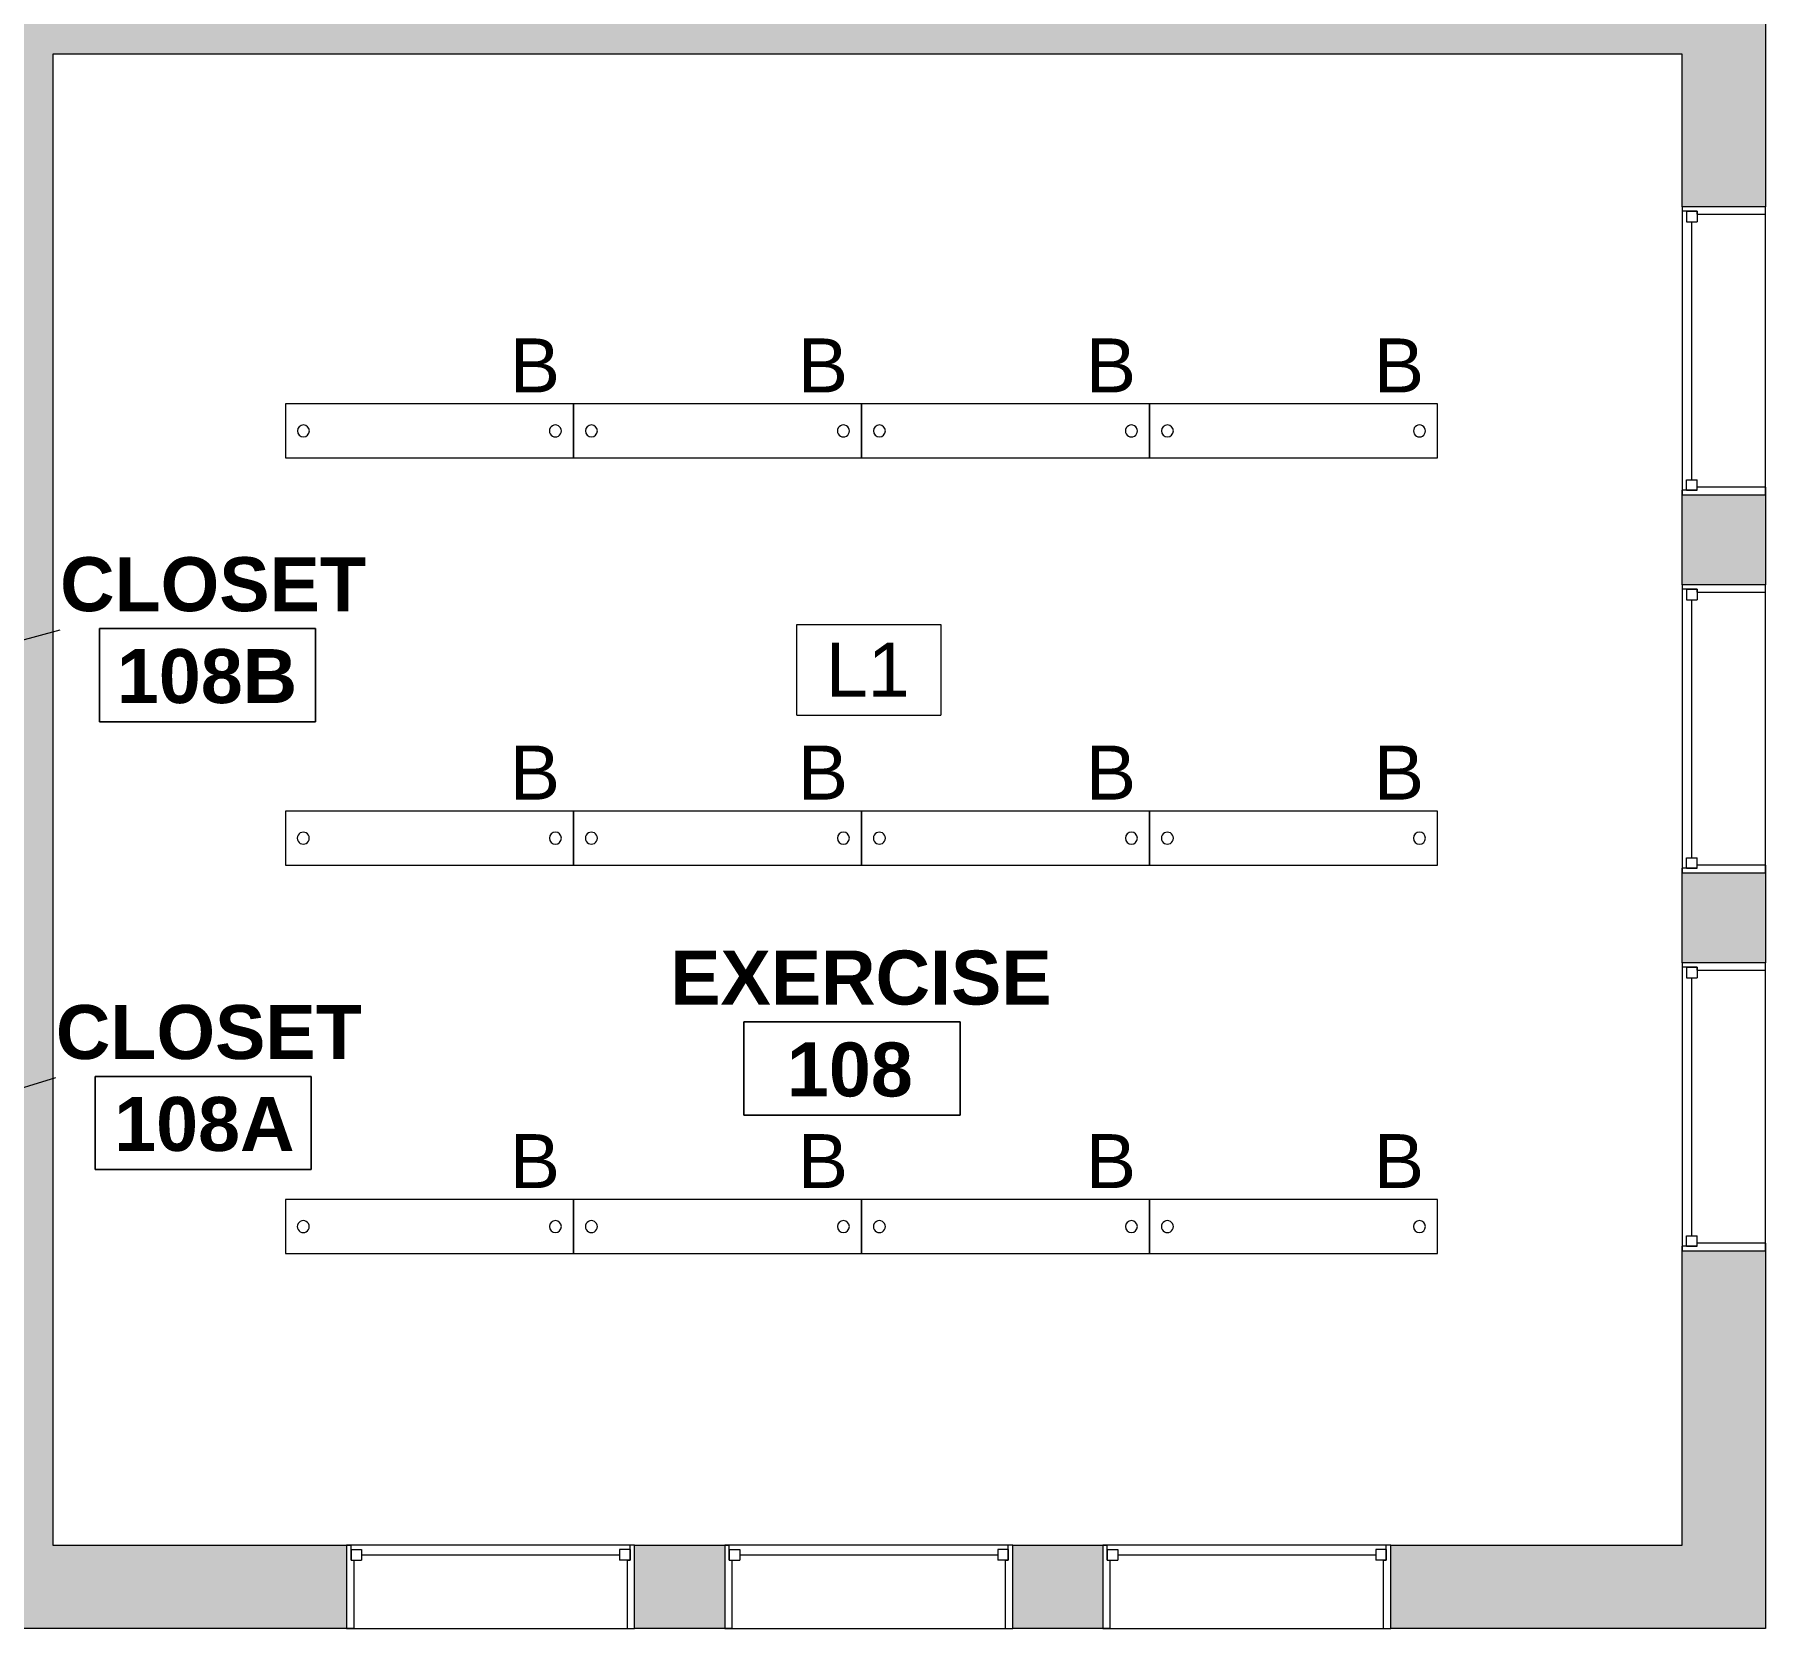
# Model space of a CAD drawing. Header units: inches. Extents: x -1036 to 1669, y -304 to 620.
# Drawn here: x 838.4 to 1126.8, y -157.2 to 108.5 of the extents above; entities that cross this region are included whole.
import ezdxf

# ---------------------------------------------------------------- set-up
doc = ezdxf.new("R2010")
doc.units = ezdxf.units.IN
doc.header["$MEASUREMENT"] = 0
for name, color, linetype, lineweight in [('A-ANNO-KEYN', 231, 'Continuous', 9), ('A-AREA-IDEN', 2, 'Continuous', 9), ('A-GLAZ', 151, 'Continuous', 13), ('A-WALL', 113, 'Continuous', 13), ('A-WALL-PATT', 111, 'Continuous', 13), ('E-LITE-EQPM', 33, 'Continuous', 13), ('E-LITE-EQPM-IDEN', 33, 'Continuous', 9), ('I-WALL', 2, 'Continuous', 13)]:
    doc.layers.add(name, color=color, linetype=linetype, lineweight=lineweight)
doc.styles.add('Arial', font='arial.ttf', dxfattribs={"height": 9})
doc.styles.add('Swis721 Lt BT_B', font='', dxfattribs={"height": 8.999999999999991})
doc.styles.get('Swis721 Lt BT_B').set_extended_font_data('Swis721 Lt BT', bold=True)

# ---------------------------------------------------------------- blocks, each defined once
blk = doc.blocks.new('Fixed - 48_ x 48_-6876863-FIRST FLOOR RCP')
at = {"layer": 'A-GLAZ', "color": 8, "lineweight": 20}
for p, q in [((-25.50000000000011, 6.937499999999991), (-24.75000000000018, 6.937499999999991)), ((-24.75000000000018, 4.4375), (-24.75000000000018, 6.937499999999991)), ((-24.75000000000018, 6.187499999999978), (-24.75000000000018, 4.4375)), ((-24.75000000000018, 6.187499999999978), (-23.00000000000014, 6.187499999999978)), ((-23.00000000000014, 6.187499999999978), (-23.00000000000014, 4.4375)), ((19.99999999999989, 6.187499999999972), (19.99999999999989, 4.4375)), ((21.74999999999935, 6.187499999999972), (19.99999999999989, 6.187499999999972)), ((21.74999999999935, 4.4375), (21.74999999999935, 6.937499999999999)), ((22.49999999999993, 6.937499999999999), (21.74999999999935, 6.937499999999999)), ((21.74999999999935, 6.187499999999972), (21.74999999999935, 4.4375)), ((-24.75000000000018, 4.4375), (-23.00000000000014, 4.4375)), ((-24.75000000000018, 4.4375), (-24.25000000000009, 4.4375)), ((-24.25000000000009, -6.937500000000003), (-24.25000000000009, 4.437499999999999)), ((-23.00000000000014, 5.312499999999996), (19.99999999999989, 5.312499999999996)), ((21.74999999999935, 4.4375), (19.99999999999989, 4.4375)), ((21.24999999999988, 4.4375), (21.74999999999935, 4.4375)), ((21.24999999999988, 4.4375), (21.24999999999988, -6.937500000000007)), ((-24.25000000000009, -6.937500000000003), (-25.49999999999983, -6.937500000000003)), ((21.24999999999988, -6.937500000000007), (22.50000000000012, -6.937500000000007))]:
    blk.add_line(p, q, dxfattribs=at)
blk = doc.blocks.new('Pendant Light - Linear - 2 Lamp - 48_ - 277V-7253118-FIRST FLOOR RCP')
at = {"layer": 'E-LITE-EQPM', "lineweight": 9}
for p, q in [((-23.99999999999998, 4.499999999999999), (-23.99999999999998, -4.499999999999999)), ((24.00000000000007, 4.499999999999999), (-23.99999999999998, 4.499999999999999)), ((24.00000000000007, -4.499999999999999), (24.00000000000007, 4.499999999999999)), ((-23.99999999999998, -4.499999999999999), (24.00000000000007, -4.499999999999999))]:
    blk.add_line(p, q, dxfattribs=at)
for centre, radius, start, end in [((-21.00347946975293, -1.06581410364015e-14), 1.000000000000006, 359.9999999999996, 179.9999999999997), ((-21.00347946975293, 0), 1.000000000000004, 180.0000000000001, 4.579998741307465e-13), ((20.99999999999974, -2.1316282072803e-14), 0.9999999999999112, 0, 179.9999999999993), ((20.99999999999973, 0), 0.9999999999999108, 179.9999999999998, 359.9999999999993)]:
    blk.add_arc(centre, radius, start, end, dxfattribs=at)
blk = doc.blocks.new('Pendant Light - Linear - 2 Lamp - 48_ - 277V-7255630-FIRST FLOOR RCP')
at = {"layer": 'E-LITE-EQPM', "lineweight": 9}
for p, q in [((-23.99999999999998, 4.499999999999999), (-23.99999999999998, -4.499999999999999)), ((24.00000000000007, 4.499999999999999), (-23.99999999999998, 4.499999999999999)), ((24.00000000000007, -4.499999999999999), (24.00000000000007, 4.499999999999999)), ((-23.99999999999998, -4.499999999999999), (24.00000000000007, -4.499999999999999))]:
    blk.add_line(p, q, dxfattribs=at)
for centre, radius, start, end in [((-21.00347946975293, -1.06581410364015e-14), 1.000000000000006, 359.9999999999996, 179.9999999999997), ((-21.00347946975293, 0), 1.000000000000004, 180.0000000000001, 4.579998741307465e-13), ((20.99999999999974, -2.1316282072803e-14), 0.9999999999999112, 0, 179.9999999999993), ((20.99999999999973, 0), 0.9999999999999108, 179.9999999999998, 359.9999999999993)]:
    blk.add_arc(centre, radius, start, end, dxfattribs=at)
blk = doc.blocks.new('Room Tag - Room Name and Number-3379422-FIRST FLOOR RCP')
at = {"layer": 'A-AREA-IDEN'}
for p, q in [((-0.1880646717928032, -0.1635729993857746), (-0.1880646717928032, -0.001823739990654245)), ((-0.1880646717928032, -0.001823739990654244), (0.1869353282071967, -0.001823739990654244)), ((0.1869353282071967, -0.001823739990655456), (-0.1880646717928029, -0.001823739990654244)), ((-0.1880646717928029, -0.001823739990654251), (-0.1880646717928032, -0.1635729993857734)), ((0.1869353282071967, -0.001823739990654244), (0.1869353282071967, -0.1635729993857746)), ((0.1869353282071964, -0.1635729993857746), (0.1869353282071967, -0.001823739990655458)), ((0.1869353282071967, -0.1635729993857746), (-0.1880646717928032, -0.1635729993857746)), ((-0.1880646717928032, -0.1635729993857734), (0.1869353282071964, -0.1635729993857746))]:
    blk.add_line(p, q, dxfattribs=at)
blk = doc.blocks.new('Keynote Tag - Keynote Number - Boxed-135510-FIRST FLOOR RCP')
at = {"layer": 'A-ANNO-KEYN'}
for p, q in [((-0.125, -0.07924477272727275), (-0.125, 0.078125)), ((-0.125, 0.078125), (0.125, 0.078125)), ((0.125, 0.078125), (0.125, -0.07924477272727275)), ((-0.125, -0.07924477272727275), (0.125, -0.07924477272727275))]:
    blk.add_line(p, q, dxfattribs=at)

msp = doc.modelspace()

# ---------------------------------------------------------------- hatches: boundary and pattern name
at = {"layer": 'A-WALL-PATT', "lineweight": 9}
h = msp.add_hatch(color=7, dxfattribs=at)
h.paths.add_polyline_path([(1112.917262218056, -143.2876563528862), (1126.792262218056, -143.2876563528862), (1126.792262218056, -94.22515635288612), (1112.917262218056, -94.22515635288612)], flags=0)
h.paths.add_polyline_path([(1126.792262218056, -46.22515635288612), (1126.792262218056, -31.22515635288613), (1112.917262218056, -31.22515635288613), (1112.917262218056, -46.22515635288612)], flags=0)
h.paths.add_polyline_path([(1112.917262218056, 16.77484364711387), (1126.792262218056, 16.77484364711387), (1126.792262218056, 31.77484364711387), (1112.917262218056, 31.77484364711387)], flags=0)
h.paths.add_polyline_path([(1112.917262218056, 79.77484364711403), (1126.792262218056, 79.77484364711403), (1126.792262218057, 127.2514281178552), (1112.917262218056, 127.2514281178552), (1112.917262218056, 105.1889281178551)], flags=0)
h.paths.add_polyline_path([(1126.792262218057, 199.2514281178552), (1126.792262218057, 250.7748436471142), (1112.917262218056, 250.7748436471142), (1112.917262218056, 199.2514281178552), (1113.285500471453, 199.2514281178552)], flags=0)
h.paths.add_polyline_path([(1112.917262218056, 298.7748436471142), (1126.792262218057, 298.7748436471142), (1126.792262218057, 313.7748436471142), (1112.917262218056, 313.7748436471142), (1112.917262218056, 304.4967061125161)], flags=0)
h.paths.add_polyline_path([(1113.285500471453, 361.7748436471142), (1126.792262218057, 361.7748436471142), (1126.792262218057, 376.7748436471143), (1112.917262218056, 376.7748436471143), (1112.917262218056, 361.7748436471142)], flags=0)
h.paths.add_polyline_path([(1113.285500471453, 424.7748436471143), (1126.792262218057, 424.7748436471143), (1126.792262218057, 484.4539990276112), (1112.917262218057, 484.453999027612), (1112.917262218057, 424.7748436471143)], flags=0)
for points in [[(835.8245315835707, 105.1889281178551), (1112.917262218056, 105.188928117856), (1112.917262218056, 115.3139281178551), (306.8547622180786, 115.3139281178575), (306.8547622180554, 105.1889281178577), (835.2916432491693, 105.188928117856)], [(841.4166432491692, -143.2876563528853), (841.4166432491699, 105.1889281178551), (835.2916432491693, 105.188928117856), (835.2916432491693, -143.2876563528853)]]:
    msp.add_hatch(color=7, dxfattribs=at).paths.add_polyline_path(points, flags=0)
h = msp.add_hatch(color=7, dxfattribs=at)
h.paths.add_polyline_path([(1126.792262218056, -157.1626563528863), (1126.792262218056, -143.2876563528862), (1064.35414324917, -143.2876563528863), (1064.35414324917, -157.1626563528863), (1112.917262218056, -157.1626563528863)], flags=0)
h.paths.add_polyline_path([(890.3541432491688, -157.1626563528855), (890.3541432491692, -143.2876563528863), (830.8350028168205, -143.2876563528853), (830.8350028168205, -157.1626563528853), (869.332149229437, -157.1626563528855)], flags=0)
h.paths.add_polyline_path([(938.3541432491692, -157.1626563528855), (953.3541432491692, -157.1626563528855), (953.3541432491692, -143.2876563528863), (938.3541432491692, -143.2876563528863)], flags=0)
h.paths.add_polyline_path([(1016.354143249169, -157.1626563528855), (1016.354143249169, -143.2876563528863), (1001.354143249169, -143.2876563528863), (1001.354143249169, -157.1626563528855)], flags=0)

# ---------------------------------------------------------------- linework, layer by layer
at = {"layer": 'A-AREA-IDEN'}
for p, q in [((814.9548843635758, 1.711242252367808), (842.594505110178, 9.28198293771871)), ((817.2657035946613, -72.92735362042613), (841.8982297375027, -65.35661293507522))]:
    msp.add_line(p, q, dxfattribs=at)
at = {"layer": 'A-WALL', "color": 8, "lineweight": 20}
for p, q in [((1126.792262218056, 127.2514281178549), (1126.792262218055, 79.77484364711384)), ((1112.917262218055, 79.77484364711385), (1112.917262218055, 105.188928117855)), ((1126.792262218055, 79.77484364711384), (1112.917262218055, 79.77484364711385)), ((1112.917262218055, 16.77484364711387), (1112.917262218055, 31.77484364711387)), ((1112.917262218055, 31.77484364711387), (1126.792262218055, 31.77484364711384)), ((1126.792262218055, 31.77484364711384), (1126.792262218055, 16.77484364711384)), ((1126.792262218055, 16.77484364711384), (1112.917262218055, 16.77484364711387)), ((1112.917262218055, -46.22515635288615), (1112.917262218055, -31.22515635288613)), ((1112.917262218055, -31.22515635288613), (1126.792262218055, -31.22515635288615)), ((1126.792262218055, -31.22515635288615), (1126.792262218055, -46.22515635288617)), ((1126.792262218055, -46.22515635288617), (1112.917262218055, -46.22515635288615)), ((1112.917262218055, -143.2876563528862), (1112.917262218055, -94.22515635288613)), ((1112.917262218055, -94.22515635288613), (1126.792262218055, -94.22515635288615)), ((1126.792262218055, -94.22515635288615), (1126.792262218055, -157.1626563528862)), ((841.4166432491688, -143.2876563528853), (890.3541432491685, -143.2876563528854)), ((890.3541432491685, -143.2876563528854), (890.3541432491685, -157.1626563528854)), ((938.3541432491685, -157.1626563528855), (938.3541432491685, -143.2876563528856)), ((938.3541432491685, -143.2876563528856), (953.3541432491685, -143.2876563528856)), ((953.3541432491685, -143.2876563528856), (953.3541432491685, -157.1626563528856)), ((1001.354143249168, -157.1626563528858), (1001.354143249168, -143.2876563528858)), ((1001.354143249168, -143.2876563528858), (1016.354143249168, -143.2876563528858)), ((1016.354143249168, -143.2876563528858), (1016.354143249168, -157.1626563528858)), ((1064.354143249168, -157.162656352886), (1064.354143249168, -143.287656352886)), ((1064.354143249168, -143.287656352886), (1112.917262218055, -143.2876563528861)), ((890.3541432491685, -157.1626563528854), (830.8350028168196, -157.1626563528852)), ((953.3541432491685, -157.1626563528856), (938.3541432491685, -157.1626563528855)), ((1016.354143249168, -157.1626563528858), (1001.354143249168, -157.1626563528858)), ((1126.792262218055, -157.1626563528862), (1064.354143249168, -157.162656352886))]:
    msp.add_line(p, q, dxfattribs=at)
at = {"layer": 'A-WALL', "lineweight": 9}
for p, q in [((1112.917262218055, 79.77484364711385), (1112.917262218055, 31.77484364711387)), ((1126.792262218055, 31.77484364711384), (1126.792262218055, 79.77484364711384)), ((1112.917262218055, 16.77484364711387), (1112.917262218055, -31.22515635288613)), ((1126.792262218055, -31.22515635288615), (1126.792262218055, 16.77484364711384)), ((1112.917262218055, -46.22515635288615), (1112.917262218055, -94.22515635288613)), ((1126.792262218055, -94.22515635288615), (1126.792262218055, -46.22515635288617)), ((938.3541432491685, -143.2876563528856), (890.3541432491685, -143.2876563528854)), ((1001.354143249168, -143.2876563528858), (953.3541432491685, -143.2876563528856)), ((1064.354143249168, -143.287656352886), (1016.354143249168, -143.2876563528858)), ((890.3541432491685, -157.1626563528854), (938.3541432491685, -157.1626563528855)), ((953.3541432491685, -157.1626563528856), (1001.354143249168, -157.1626563528858)), ((1016.354143249168, -157.1626563528858), (1064.354143249168, -157.162656352886))]:
    msp.add_line(p, q, dxfattribs=at)
at = {"layer": 'I-WALL', "color": 8, "lineweight": 20}
for p, q in [((841.4166432491692, 105.1889281178559), (841.4166432491688, -143.2876563528853)), ((1112.917262218055, 105.188928117855), (841.4166432491692, 105.1889281178559))]:
    msp.add_line(p, q, dxfattribs=at)

# ---------------------------------------------------------------- block references
at = {"layer": 'A-ANNO-KEYN', "xscale": 95.99999999999994, "yscale": 95.99999999999994, "zscale": 95.99999999999994}
msp.add_blockref('Keynote Tag - Keynote Number - Boxed-135510-FIRST FLOOR RCP', (977.3541432491679, 2.667338500017036), dxfattribs=at)
at = {"layer": 'A-AREA-IDEN', "xscale": 95.99999999999994, "yscale": 95.99999999999994, "zscale": 95.99999999999994}
for p in [(867.2074194910724, 9.650285742436386), (974.6294601671353, -55.90796747285415), (866.511144118397, -64.98831013035755)]:
    msp.add_blockref('Room Tag - Room Name and Number-3379422-FIRST FLOOR RCP', p, dxfattribs=at)
at = {"layer": 'A-GLAZ', "rotation": 89.99999999999991}
for p in [(1119.854762218055, 57.27484364711397), (1119.854762218055, -5.725156352886024), (1119.854762218055, -68.72515635288603)]:
    msp.add_blockref('Fixed - 48_ x 48_-6876863-FIRST FLOOR RCP', p, dxfattribs=at)
at = {"layer": 'A-GLAZ'}
for p in [(915.8541432491686, -150.2251563528855), (978.8541432491686, -150.2251563528857), (1041.854143249169, -150.2251563528859)]:
    msp.add_blockref('Fixed - 48_ x 48_-6876863-FIRST FLOOR RCP', p, dxfattribs=at)
at = {"layer": 'E-LITE-EQPM', "lineweight": 9, "rotation": 180}
for name, p in [('Pendant Light - Linear - 2 Lamp - 48_ - 277V-7255630-FIRST FLOOR RCP', (904.1396084341833, 42.40710493245262)), ('Pendant Light - Linear - 2 Lamp - 48_ - 277V-7255630-FIRST FLOOR RCP', (952.1396084341835, 42.40710493245246)), ('Pendant Light - Linear - 2 Lamp - 48_ - 277V-7255630-FIRST FLOOR RCP', (1000.139608434184, 42.4071049324523)), ('Pendant Light - Linear - 2 Lamp - 48_ - 277V-7253118-FIRST FLOOR RCP', (1048.139608434184, 42.40710493245215))]:
    msp.add_blockref(name, p, dxfattribs=at)
at = {"layer": 'E-LITE-EQPM', "lineweight": 9}
for name, p in [('Pendant Light - Linear - 2 Lamp - 48_ - 277V-7255630-FIRST FLOOR RCP', (904.1396084341832, -25.45606768451415)), ('Pendant Light - Linear - 2 Lamp - 48_ - 277V-7255630-FIRST FLOOR RCP', (952.1396084341833, -25.4560676845143)), ('Pendant Light - Linear - 2 Lamp - 48_ - 277V-7255630-FIRST FLOOR RCP', (1000.139608434184, -25.45606768451445)), ('Pendant Light - Linear - 2 Lamp - 48_ - 277V-7253118-FIRST FLOOR RCP', (1048.139608434184, -25.45606768451462)), ('Pendant Light - Linear - 2 Lamp - 48_ - 277V-7255630-FIRST FLOOR RCP', (904.139608434183, -90.20606768451417)), ('Pendant Light - Linear - 2 Lamp - 48_ - 277V-7255630-FIRST FLOOR RCP', (952.1396084341832, -90.20606768451434)), ('Pendant Light - Linear - 2 Lamp - 48_ - 277V-7255630-FIRST FLOOR RCP', (1000.139608434183, -90.20606768451447)), ('Pendant Light - Linear - 2 Lamp - 48_ - 277V-7253118-FIRST FLOOR RCP', (1048.139608434183, -90.20606768451464))]:
    msp.add_blockref(name, p, dxfattribs=at)

# ---------------------------------------------------------------- texts
at = {"layer": 'A-ANNO-KEYN', "insert": (970.2022779583588, 7.119201096267428), "char_height": 8.999999999999991, "width": 16.96799999999998, "attachment_point": 1, "style": 'Arial'}
msp.add_mtext('L1', dxfattribs=at)
at = {"layer": 'A-AREA-IDEN', "char_height": 8.999999999999991, "attachment_point": 1, "style": 'Swis721 Lt BT_B'}
for s, insert, width in [('CLOSET', (842.594505110178, 21.36668807403539), 59.38799999999993), ('108B', (852.0596546237067, 6.048100060235576), 35.75399999999996), ('EXERCISE', (944.2716638964771, -44.19156514125515), 73.32599999999991), ('CLOSET', (841.8982297375027, -53.27190779875854), 59.38799999999993), ('108', (963.7336638037066, -59.51015315505497), 25.45199999999997), ('108A', (851.6090485423698, -68.59049581255836), 35.14799999999995)]:
    msp.add_mtext(s, dxfattribs=dict(at, insert=insert, width=width))
at = {"layer": 'E-LITE-EQPM-IDEN', "char_height": 8.999999999999991, "width": 10.30199999999999, "attachment_point": 1, "style": 'Arial'}
for insert in [(917.5355569765101, 57.83006859799102), (965.5355569765104, 57.83006859799087), (1013.53555697651, 57.8300685979907), (1061.535556976511, 57.83006859799055), (917.5355569765101, -10.03310401897568), (965.5355569765102, -10.03310401897584), (1013.53555697651, -10.03310401897599), (1061.535556976511, -10.03310401897616), (917.5355569765101, -74.78310401897566), (965.5355569765102, -74.78310401897585), (1013.53555697651, -74.78310401897598), (1061.53555697651, -74.78310401897613)]:
    msp.add_mtext('B', dxfattribs=dict(at, insert=insert))

doc.saveas('drawing.dxf')
